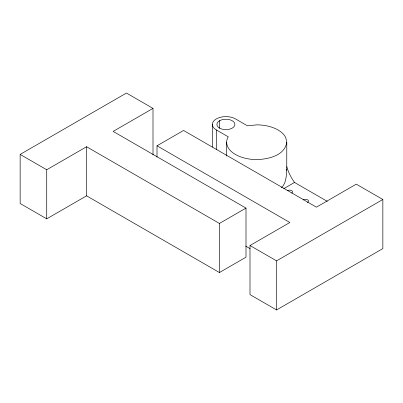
<?xml version="1.0" encoding="UTF-8"?>
<svg xmlns="http://www.w3.org/2000/svg" width="403" height="403" viewBox="0 0 403 403"><rect width="100%" height="100%" fill="white"/><g stroke="black" fill="none" stroke-linecap="round" stroke-linejoin="round"><path stroke-width="0.6" d="M286.755 170.484L286.79 142.219L285.762 137.725A30.064 17.354 0 0 0 256.726 124.859L247.442 125.812L235.468 118.9A13.526 7.808 0 0 0 216.34 118.9A13.526 7.808 0 0 0 216.34 129.942L216.34 149.458M286.75 170.54C286.281 176.544 286.044 183.375 281.415 187.773M286.79 142.219C284.72 155.709 268.237 159.271 256.726 159.573A30.064 17.354 0 0 1 227.69 137.725L228.31 136.859L216.34 129.942M153.004 108.392L113.147 131.403L246.001 208.104L246.001 257.195L219.434 272.539L86.58 195.833L46.723 218.844L20.15 203.505L20.15 154.414L126.436 93.053L153.004 108.392L153.004 154.964M20.15 154.414L46.723 169.754L86.58 146.742L219.434 223.448L246.001 208.104M156.999 145.805L183.566 130.461L316.42 207.167L356.277 184.156L382.85 199.495L382.85 248.586L276.564 309.947L249.996 294.608L249.996 245.518L289.853 222.506L156.999 145.805L156.999 157.135M283.717 188.69L294.522 182.448L327.296 201.369M249.996 245.518L276.564 260.857L382.85 199.495M303.192 199.984L303.761 199.671A3.007 1.738 0 0 1 307.963 200.054A3.007 1.738 0 0 1 307.298 202.477M245.749 246.132L250.102 248.651M286.805 166.656L287.339 168.454A29.484 17.022 60 0 0 294.522 182.448M286.729 169.154L286.79 170.036M276.564 260.857L276.564 309.947M226.667 142.219L226.667 156.062M219.57 120.764L219.57 128.315M219.434 223.448L219.434 272.539M212.376 124.421L212.376 147.08M86.58 146.742L86.58 195.833M46.723 169.754L46.723 218.844M287.46 190.644A3.007 1.738 0 0 1 291.712 190.644A3.007 1.738 0 0 1 291.712 193.097M219.937 120.517L218.391 121.54A9.017 5.209 0 0 0 219.978 128.345A9.017 5.209 0 0 0 231.871 128.325L233.418 127.303A9.017 5.209 0 0 0 231.831 120.497A9.017 5.209 0 0 0 219.937 120.517"/></g></svg>
